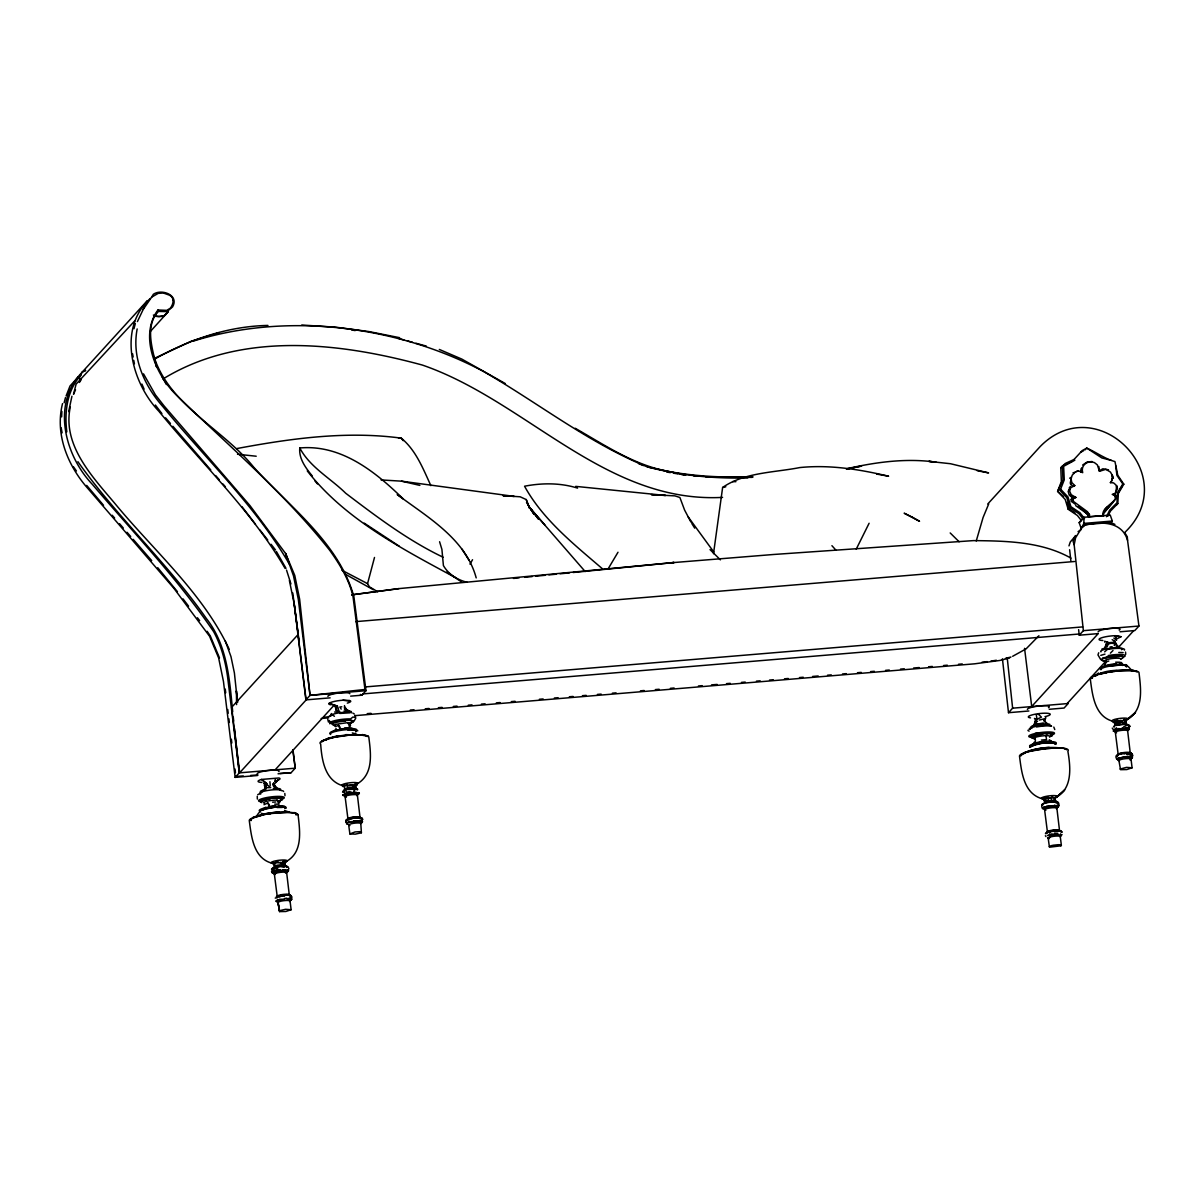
<?xml version="1.0" encoding="UTF-8"?>
<svg xmlns="http://www.w3.org/2000/svg" width="1204" height="1204" viewBox="0 0 1204 1204"><rect width="100%" height="100%" fill="white"/><g stroke="black" fill="none" stroke-linecap="round" stroke-linejoin="round"><path stroke-width="1.5" d="M476.197 577.905C465.647 538.745 427.345 517.103 397.215 494.513L403.084 498.802C375.392 471.697 341.078 444.216 299.781 447.978C298.682 458.784 305.936 468.206 312.408 476.152M362.193 820.195L362.208 818.931M1081.237 468.461L1081.117 472.284L1081.749 467.889M61.645 416.87L61.886 411.407M137.166 328.933C131.642 357.588 144.179 385.596 162.961 406.726C205.312 458.573 255.444 505.77 289.291 563.984L285.589 553.479L249.875 505.484L164 405.823L155.406 394.852L143.502 373.827M1114.317 645.51L1114.483 642.379L1108.237 644.05L1107.364 643.117L1105.859 643.974L1105.498 646.683M361.697 822.799L361.817 821.023L361.697 822.799L362.585 821.534M1076.316 471.456L1078.348 470.824L1082.712 472.69C1080.5 465.211 1087.588 459.973 1094.406 462.577L1097.326 464.864L1099.478 471.291L1105.874 469.319L1110.404 472.028L1112.406 475.52L1112.09 480.261L1110.374 482.623L1113.534 482.879L1115.897 484.911L1116.815 488.297M1115.416 493.143L1116.665 487.123M287.666 871.545L287.801 870.131L288.599 870.658L287.109 872.163M358.416 794.053L358.536 792.638L359.334 793.165L357.844 794.67M273.895 866.444L275.114 863.163L277.281 862.666L280.983 863.027L285.288 865.495M1073.968 459.522L1065.299 463.465L1060.784 467.739L1061.356 481.6L1057.624 491.337L1065.209 499.479L1068.204 509.292L1077.369 515.478L1081.478 520.685M1062.395 465.978L1062.951 479.854L1057.624 491.337L1063.508 496.56M713.505 553.705L722.626 487.469C744.373 472.299 774.292 472.585 799.772 467.573C829.646 464.518 859.596 469.349 888.612 476.227L876.632 474.075M62.533 403.611C54.752 434.298 67.83 465.873 88.088 488.734L173.948 588.38L209.556 636.239L218.631 657.911L223.462 681.494L235.156 777.378L257.536 775.511M287.545 871.846L287.801 870.131M358.28 794.339L358.536 792.638M1116.213 505.274L1117.809 503.528L1118.35 493.414L1123.814 484.189L1117.779 475.264L1114.964 461.583C1104.67 458.724 1096.392 452.343 1086.745 448.084L1082.261 450.552L1073.562 459.988M1051.724 735.81L1052.732 734.109L1050.776 735.554L1051.724 735.81L1052.732 734.109L1051.679 733.417L1034.973 733.552L1051.679 733.417L1052.1 735.599L1050.656 736.306M1029.977 746.57L1041.264 743.259L1053.44 742.748L1055.788 743.41L1055.908 744.388L1053.44 742.748L1046.743 742.687L1036.087 744.192L1029.751 747.097L1029.706 745.652A13.455 2.453 -7 0 1 1041.129 742.296L1046.667 741.724A13.455 2.453 -7 0 1 1055.953 743.455L1054.719 743.816L1049.271 739.738M137.406 321.603L143.246 309.353L151.659 297.147L158.221 293.37L163.383 293.023L169.613 295.236C175.001 297.975 173.301 304.446 170.291 308.209L166.784 310.346L157.935 310C138.881 335.735 155.707 374.745 176.22 394.927C228.474 445.615 284.52 493.113 329.821 550.439C339.814 564.45 349.04 579.41 352.983 596.356L364.962 689.471L365.986 690.69L361.862 695.205L350.665 696.138M344.494 705.589L344.525 707.922L347.038 711.143L345.247 707.215M1061.176 835.862L1060.423 833.936L1061.311 835.576M1071.936 498.531L1072.523 499.208L1071.409 499.088L1073.261 498.531L1071.018 499.66L1071.379 501.647L1072.523 499.208L1075.864 497.418L1071.244 494.724L1069.694 491.337L1070.251 488.011L1074.796 485.603L1071.831 482.563L1071.078 478.966L1072.192 475.219L1074.841 472.389L1078.348 470.824M1041.716 806.891L1042.047 805.205M1078.618 629.617L1079.251 635.2L1083.374 630.67L1074.164 544.765L1075.608 537.752L1082.2 527.111L1085.316 525.019C1101.058 521.272 1122.083 521.422 1127.546 540.295L1138.939 626.035L1134.815 630.55L1120.006 631.784M68.658 411.602L71.939 396.221M439.58 541.74L441.913 549.4L443.403 565.564C448.46 574.353 457.475 579.937 467.152 582.3M976.248 540.972L983.081 517.494L988.71 503.949M1068.61 490.615L1070.401 486.401M70.284 407.087C61.795 446.714 94.74 479.041 117.676 506.839C156.204 552.862 203.491 594.204 229.287 649.438M374.504 557.452L367.551 583.639L369.447 586.83L377.68 591.721M64.128 402.783L65.468 397.606M133.975 328.737L135.315 323.56M1020.796 756.022L1021.278 754.366C1034.642 747.594 1051.559 745.938 1066.112 748.858L1066.729 749.671M351.162 723.243L353.254 721.045L350.996 720.127L340.837 720.549A11.107 2.017 -7 0 0 331.401 723.303L331.205 723.754M143.246 309.353L144.856 304.01M1131.053 754.502L1130.752 752.906L1132.934 755.39M1044.124 800.239L1047.916 800.765L1048.744 798.026L1054.373 797.8L1055.622 798.312L1053.801 801.849M1104.249 666.263L1105.588 662.095L1108.794 661.026M1118.125 758.038L1122.474 757.993L1118.125 758.038L1119.931 758.58L1116.68 759.092L1115.927 757.15L1117.116 755.134L1117.809 755.585L1116.349 755.856L1117.447 756.037M1099.478 471.291L1098.785 466.46M1068.971 545.894L1070.266 542.026L1075.684 535.569L1074.013 538.655M1074.389 537.496L1073.095 541.379L1074.164 544.765M1098.695 652.779L1097.973 654.916L1100.772 659.672M1105.724 662.907L1104.866 665.361L1105.588 662.095M1107.063 647.045L1108.237 644.05L1106.912 641.973L1104.61 641.22L1104.73 642.153M1116.59 723.739L1115.762 722.249L1114.874 724.522L1119.84 723.077L1118.245 720.744L1114.633 721.798L1119.84 723.077M66.115 395.95L69.998 386.017L78.305 376.852M266.325 788.936L264.519 788.605L266.4 785.053L263.646 783.157L266.821 783.669L261.524 779.439A11.062 2.017 -7 0 0 261.885 782.419M1083.073 518.939L1078.98 513.732L1069.799 507.546L1066.819 497.719L1059.219 489.592L1060.589 489.17L1064.276 479.824L1063.629 466.339L1074.856 460.184M262.773 809.374L265.632 807.282M329.655 723.739L330.317 722.204L329.174 720.428M290.465 895.294L290.149 897.176L291.458 896.438L289.005 894.692L291.458 896.438L289.788 894.843M289.803 900.953L291.85 899.042M347.565 823.987L346.451 823.521L347.234 824.033M1020.887 755.299L1027.162 751.868L1035.831 749.866L1055.607 747.834A24.577 4.485 -7 0 1 1067.858 751.176C1070.522 766.602 1072.794 787.913 1056.66 797.018A8.022 1.46 -7 0 0 1053.62 795.573A8.022 1.46 -7 0 0 1043.462 797.018A8.022 1.46 -7 0 0 1042.965 798.974M1057.804 803.444L1058.226 802.436A8.413 1.535 -7 0 0 1048.172 802.481A8.413 1.535 -7 0 0 1041.972 805.07M1122.625 657.55L1123.482 656.616L1117.748 655.548L1121.225 655.698L1123.302 657.399L1121.391 658.814M1062.079 834.613L1060.634 835.666M1033.694 725.275L1035.244 721.632L1036.117 723.032L1035.019 720.729M1103.616 516.155L1102.864 514.62A6.426 6.186 42.4 0 1 1103.06 512.964C1103.616 506.071 1121.21 499.72 1113.971 494.227L1113.444 494.784L1116.68 496.59L1115.641 499.043L1103.662 513.416A5.599 5.388 42.4 0 0 1103.481 514.861L1103.541 515.733M1111.608 480.17L1112.782 477.476L1111.728 474.797M1119.916 663.72L1127.14 665.767L1126.643 666.896L1126.523 665.887L1124.19 665.255L1120.021 665.09L1109.335 666.203M1132.046 758.084L1132.603 756.819L1131.173 756.428L1132.046 758.084L1131.173 756.428M1046.517 724.206L1044.651 720.474L1045.87 717.719M1128.389 728.736L1129.849 726.283L1128.976 724.943L1126.297 724.447A8.413 1.535 -7 0 0 1116.499 725.455M75.536 389.825L73.504 394.325L76.108 384.121L135.014 320.58M145.955 303.393L147.099 300.895L82.323 371.991L79.479 376.837L79.946 380.855M1107.921 516.17L1110.329 511.113M1106.506 516.712L1109.636 510.21L1116.981 502.82L1117.478 492.812L1122.835 483.963L1116.951 475.414L1115.656 465.617M856.21 549.19L869.107 523.258M608.321 568.529L617.998 552.245M1057.774 807.402L1058.376 804.528L1059.219 805.085L1058.181 806.936M1128.509 729.91L1129.337 728.435L1128.073 730.241M469.981 564.149L472.54 559.725M1117.658 493.625L1122.218 485.934M271.487 871.32L275.4 868.445L280.983 871.034L274.617 871.229L272.149 872.358L273.203 873.276M151.659 297.147L153.344 294.303C161.622 288.403 179.592 295.161 172.518 306.96L166.95 311.625L158.145 311.415L154.022 315.945L153.405 314.981M1058.376 804.528L1057.895 807.116L1057.127 805.536L1049.482 805.852L1042.378 807.929L1043.537 809.163M1115.115 496.876L1115.912 495.581L1115.115 496.876L1116.68 496.59M1101.841 660.138L1101.434 659.325L1103.391 657.881L1119.569 656.391L1113.369 655.834L1103.391 657.881L1102.081 660.424L1106.145 661.673M1068.806 490.6L1070.838 487.394L1069.287 487.62M79.404 382.466L81.24 379.606M330.814 714.408L331.612 713.536M1104.956 647.225L1106.732 644.486M1112.27 728.104L1113.625 730.06L1116.559 727.818M274.407 783.985L278.184 779.906L275.415 781.712M1075.307 504.25L1072.358 502.098L1072.328 499.54M1103.541 512.874L1112.812 502.474M1057.338 807.734L1058.602 805.943M1047.676 723.83L1044.003 721L1044.545 718.773L1039.308 720.067M264.88 787.055L266.4 785.053L264.293 784.827L264.88 787.055L265.873 786.302M306.644 698.937L305.891 699.885L330.152 697.853M274.602 787.762L276.8 788.078L273.654 786.498L272.826 784.255L273.744 783.097L274.422 784.903M257.295 814.867L260.741 810.503L265.181 809.208M1079.175 522.671L1083.976 517.284L1083.856 523.424L1081.237 528.616L1079.175 522.671L1083.976 517.284L1110.238 515.086L1112.315 521.031L1111.141 522.446L1084.879 524.643L1082.456 527.292M150.259 331.582L168.139 311.806M81.104 375.181C66.897 389.885 64.369 412.34 66.822 431.845M1082.637 465.03L1087.122 462.005L1092.103 461.523M295.838 814.837L296.5 814.1L294.062 812.474M1127.727 752.681L1131.79 753.659L1126.342 752.741L1131.414 755.435L1132.257 754.502M235.156 777.378L239.28 772.863L295.236 768.182L292.993 749.866M364.962 689.471L310.03 695.37L305.891 699.885L294.212 604.002L289.366 580.403M275.204 769.762L334.095 705.243M257.716 794.715L261.78 792.428M262.487 790.998L263.691 789.673M282.338 799.336L282.218 798.147L272.39 797.755L261.313 800.314L260.47 801.247L261.855 802.662L260.817 801.969L261.659 801.066C268.326 799.215 275.731 795.408 282.338 799.336L278.952 801.232L280.547 800.419M333.764 725.38C327.383 722.249 345.006 721.693 347.52 719.977L353.254 721.045L351.282 722.49L352.892 722.265M278.049 773.796L291.112 772.697L295.236 768.182L292.753 749.746M263.992 804.708L267.83 802.963L269.395 804.784M284.927 863.253L284.806 862.35L284.881 864.698M987.762 503.979L1040.226 446.503C1097.13 388.501 1183.803 476.558 1124.521 532.71M1085.15 449.829L1086.745 448.084L1101.811 457.926L1111.337 460.41M1099.327 470.764L1102.849 468.777L1108.523 469.816M1068.204 509.292L1069.799 507.546M1088.491 517.088L1088.401 514.695L1075.608 505.59M1110.284 523.258L1112.315 521.031L1083.856 523.424L1084.879 524.643M1038.917 635.742L1026.094 648.866L1012.654 656.285M1002.435 658.814L1008.5 712.693L1012.624 708.178L1068.204 703.527L1064.08 708.042L1049.256 709.291M1098.123 633.725L1031.708 706.477L1024.559 648.339M1030.308 727.472L1032.415 725.771L1041.279 723.77L1049.873 724.296M1102.879 640.498A11.062 2.017 -7 0 1 1100.983 638.03A11.062 2.017 -7 0 1 1115.295 635.697L1120.984 636.75L1117.192 638.677M1042.694 734.139L1031.226 737.104L1033.243 738.443L1030.699 736.818L1034.161 734.876L1044.876 733.131L1046.968 733.868L1048.91 733.07L1052.281 734.515M1067.211 703.497L1106.055 660.951M1118.591 647.225L1133.626 630.745M1044.485 801.759L1043.898 799.29L1046.351 798.478M1061.191 832.355L1061.823 831.663L1059.234 830.263L1062.109 832.235M1105.076 509.352L1107.469 506.869M288.87 868.204L287.952 871.365L285.378 872.825M1109.983 511.595L1117.809 503.528M1110.404 653.14L1113.008 650.506M168.379 311.475L164.361 315.523L158.988 316.652L154.022 315.945M1031.738 737.51L1031.873 736.637L1030.699 736.818M280.427 800.735L282.323 798.989L281.51 800.239L282.218 798.147L280.261 797.62L281.315 798.643M1104.655 651.861L1107.349 649.438A13.033 2.378 -7 0 1 1124.34 650.13M1127.877 719.179C1143.981 709.442 1140.835 688.432 1139.014 672.69A24.577 4.485 -7 0 0 1114.091 671.23A24.577 4.485 -7 0 0 1090.237 678.68C1092.374 694.241 1094.255 715.823 1112.3 721.091M1057.127 796.672L1064.697 789.929L1056.66 797.018M355.014 789.854L353.449 791.239L358.22 793.797M1060.784 467.739L1063.704 465.211L1072.373 461.267M357.648 783.608C373.812 773.736 370.802 752.921 368.8 737.119A24.577 4.485 -7 0 0 341.304 736.005A24.577 4.485 -7 0 0 320.655 743.967C321.784 759.619 324.704 779.906 342.071 785.52M1069.724 478.274L1070.702 477.446L1070.898 483.587M1113.444 494.784L1115.927 492.571L1117.432 488.583L1116.845 485.603M286.913 861.101C303.212 851.604 299.811 830.278 298.05 814.611L295.717 813.061C281.42 810.683 266.49 812.444 252.93 817.411M1032.535 726.193L1034.883 724.417L1043.567 723.002M326.179 739.858L328.451 738.202L337.873 735.749M357.859 794.249L359.334 793.165L357.137 794.67M347.008 819.262L348.558 819.171A6.095 1.114 -7 0 1 348.392 818.269M1095.279 676.272C1104.128 669.65 1116.379 670.598 1126.899 669.755M1033.905 742.552L1035.425 741.438L1035.184 737.405M1117.237 754.833L1118.787 754.742L1116.349 755.856M1127.35 730.572L1129.427 729.067L1128.088 729.82M277.387 902.232L275.716 901.013L277.973 900.833M150.304 298.472C117.224 328.06 131.311 382.27 158.838 411.241C201.249 463.073 251.23 510.361 285.167 568.499M321.995 741.062L328.602 738.202L355.195 734.229M1078.077 531.626L1081.192 529.549M1032.957 736.141L1031.542 735.885L1038.074 733.973L1040.437 734.41M1125.89 666.549L1126.523 665.887M1048.744 798.026L1043.898 799.29L1045.855 801.232M155.135 358.852L158.221 357.076C192.143 338.565 229.061 326.239 267.965 325.426M1102.819 660.725L1105.528 661.071L1104.61 660.65A8.293 1.505 -7 0 1 1114.242 658.302A8.293 1.505 -7 0 1 1120.789 659.295M349.235 726.283L350.514 725.576L349.897 724.748M348.739 793.963L342.884 794.866L345.638 795.979M290.585 898.094L291.955 897.326L290.826 895.58L286.748 894.602L290.826 895.58M291.714 899.358L289.306 900.457M290.044 901.028L291.127 909.727L285.83 911.488L279.584 911.594L278.094 902.729L279.584 911.594M1125.334 724.086L1126.267 723.574L1125.785 720.428L1118.245 720.744M1131.023 759.092L1132.091 767.791L1126.809 769.567L1120.548 769.672L1118.907 760.582M1080.665 452.313L1083.66 450.657M321.709 742.025A23.267 4.244 -7 0 1 325.426 739.948L328.602 738.202M251.26 820.541L250.567 820.451A23.267 4.244 -7 0 1 254.676 817.441C265.422 813.031 277.913 812.595 289.577 812.294L266.009 813.814L270.569 813.498A24.577 4.485 -7 0 0 249.273 820.601C251.395 836.178 253.291 857.745 271.321 863.012M1071.409 499.088L1075.864 497.418L1071.319 496.304L1069.739 494.603M154.398 358.356L191.301 341.199L219.324 332.59M82.323 371.991L85.604 370.305M163.052 378.944C240.785 331.266 338.444 342.207 422.378 365.068C526.193 400.781 605.145 503.618 722.566 497.387M165.415 315.042L162.57 316.471L153.766 316.276M1094.857 675.835L1097.897 674.375L1095.7 674.812A28.715 7.45 8.9 0 0 1091.622 677.807L1092.434 678.349M1035.244 721.632L1037.487 721.542L1034.492 718.427L1037.05 719.239L1041.43 717.163L1037.878 713.746M1125.65 664.563L1124.19 665.255L1122.294 664.141A13.455 2.453 -7 0 0 1105.483 666.053A13.455 2.453 -7 0 0 1101.494 669.544M348.558 819.171L346.12 820.285L348.167 818.63L359.499 817.832A6.095 1.114 -7 0 0 356.881 816.718A6.095 1.114 -7 0 0 349.01 817.998M361.155 822.588L361.968 822.227M273.293 863.99L275.114 863.163L273.895 864.668L273.293 863.99L274.437 864.758M1115.762 722.249L1114.754 722.701L1115.325 725.124M279.087 897.191L282.383 895.731L284.234 896.363M1123.678 726.81L1126.763 725.44M1102.638 672.78L1095.7 674.812L1116.439 670.538M359.876 818.66L362.133 818.314L362.855 819.472M1127.14 665.767L1126.583 664.939M85.529 370.621L82.609 371.81C51.17 402.994 64.61 455.127 92.211 484.219C133.539 532.635 177.816 578.958 213.68 631.724C221.325 645.75 225.389 661.237 227.601 676.979L239.28 772.863L234.479 728.45M1110.374 482.623L1111.759 482.082M360.794 823.521L361.396 832.747L355.3 834.146L349.897 833.936L348.678 825.011M1101.841 649.106L1105.979 647.722M1028.953 729.188L1032.009 727.999M1120.081 769.04L1126.538 767.369L1132.091 767.791M275.234 898.109L277.612 897.657M1047.059 833.078L1045.463 833.68L1046.366 832.626L1046.712 833.529M325.426 739.948L336.744 736.321L346.21 734.967M355.662 730.978A13.455 2.453 -7 0 0 352.065 728.571L347.188 728.661A13.455 2.453 -7 0 0 338.926 729.669L334.185 730.768A13.455 2.453 -7 0 0 329.986 733.131L330.618 734.485M334.381 705.649L336.006 707.997L337.948 707.35L338.67 710.495L336.112 710.179L335.54 707.666M335.359 726.524L338.565 725.455L340.145 727.276M261.659 801.066L265.994 799.622M347.896 822.467L358.401 820.767L360.944 820.872L361.14 822.046L358.401 820.767L361.14 822.046M273.218 863.042L274.226 862.711M1114.197 721.106L1115.19 720.775M1114.994 724.567L1115.927 724.251M1119.931 758.58L1116.815 758.761M1047.375 835.531L1053.199 835.245L1049.467 833.86M1050.129 837.367L1047.6 837.803M192.986 341.214C286.642 311.685 396.989 325.577 483.316 371.344C538.173 402.873 588.545 442.921 647.421 466.926C680.17 475.49 713.987 478.831 747.819 477.913M1042.453 808.561L1045.629 807.613M254.676 817.441L261.674 815.394M1100.787 655.367L1104.971 654.133M273.82 873.788L275.565 873.713M348.423 787.687L344.645 788.951L344.525 787.13A6.14 1.114 -7 0 1 346.872 785.399L354.894 784.737L355.978 785.038L356.143 787.762L350.545 784.812L349.416 785.776L352.817 785.49L355.872 787.627L348.423 787.687L346.872 785.399M349.145 818.299L353.133 818.223L348.392 820.074M278.395 895.791L282.383 895.731L276.273 896.769L277.808 896.664M1045.192 801.744L1046.336 801.458M1009.614 657.926L999.771 660.469L974.593 663.825L354.894 715.658M1005.475 658.362L1010.954 657.023M1106.822 657.354L1113.369 655.834L1115.641 656.451M334.185 730.768L338.926 729.669M1098.801 674.466L1107.003 672.569M722.626 487.469L725.816 486.762M846.201 468.868C875.489 462.155 906.085 457.896 936.035 462.185L928.841 461.358L950.453 463.721L988.604 472.901L977.181 470.719M1073.035 472.781L1074.841 472.389M1031.542 735.885L1036.223 735.177M346.18 784.888L347.565 784.602M346.842 788.394L348.152 788.123M275.445 862.395L278.32 861.868M276.107 865.887L277.402 865.616M1116.409 720.459L1117.794 720.173M281.51 899.915L277.146 899.96L284.475 899.493L279.584 899.253M846.924 468.973L861.582 466.068L847.119 468.913M344.419 795.212L342.974 795.498L343.983 795.543M273.684 872.719L272.224 872.99L273.248 873.035M346.331 792.247L349.792 791.615L353.223 793.406L346.737 793.376L350.213 793.722M236.737 448.58C290.841 438.467 346.255 430.716 401.263 438.151C415.997 450.281 423.086 468.792 430.881 485.663M339.784 711.413L334.577 712.031M346.737 793.376L351.718 792.578L356.926 793.436L356.459 792.382L357.708 793.586M273.805 807.342L261.87 809.795L259.748 810.984L259.868 812.008L260.546 810.412L265.858 808.636L273.805 807.342A13.289 2.363 -6.7 0 1 285.905 808.305M353.72 822.181L348.994 822.106L353.72 822.181L351.854 821.444M1122.083 757.015L1130.014 756.338L1130.586 757.482L1123.723 756.744L1128.314 757.391M1047.059 797.68L1048.549 797.439M1053.199 835.245L1048.473 835.17M990.907 661.086L996.355 660.259M1117.854 760.1L1119.494 759.859L1117.447 759.604M1108.598 672.344L1114.949 671.441M347.851 789.553L357.257 788.966M1042.754 723.619L1034.883 724.417M1051.348 834.507L1057.88 833.83L1058.813 834.899L1051.348 834.507L1056.179 834.944M398.976 588.606L351.673 594.851L398.976 588.606L674.059 562.524L669.996 562.855L773.57 554.487L973.434 540.611C1006.318 540.942 1041.595 541.544 1070.973 558.129M1110.013 646.984L1112.165 646.714M275.325 805.702L269.169 806.454L267.83 802.963M1118.651 722.475L1122.038 722.069L1126.267 723.574M1047.916 800.765L1054.433 800.344M333.478 723.077L331.401 723.303L332.394 723.559M341.816 706.793L339.829 707.004L341.199 709.126M339.754 713.445L349.837 712.813M278.952 811.797L263.51 813.994L261.388 813.287M1041.129 742.296L1046.667 741.724M982.103 662.155L987.28 661.628M513.476 578.432L519.105 577.875M524.658 577.318L532.168 576.581M535.84 576.204L545.231 575.286M548.889 574.91L556.444 574.173M560.056 573.796L569.507 572.878M573.104 572.502L674.059 562.524M346.15 794.55L342.884 794.866L345.157 794.881M1113.971 494.227L1112.195 494.377L1115.611 495.311M1102.939 515.583L1090.102 516.651L1087.498 511.745L1073.953 501.797L1072.463 499.509M355.677 621.64L1074.6 561.5M365.58 686.897L1082.637 626.908M310.03 695.37L299.63 599.14L294.754 575.407L285.589 553.479L293.505 575.888L298.336 599.472L310.03 695.37L365.986 690.69L353.856 596.386C338.565 542.447 289.667 506.914 253.728 467.212C223.146 429.06 169.267 405.432 153.886 356.339L156.58 366.949C152.667 349.476 144.51 326.811 158.145 311.415L157.935 310M1083.374 630.67L1138.939 626.035M362.6 693.94L1079.657 633.966M1079.251 635.2L1097.777 633.65M324.207 717.223L327.955 716.922M367.25 713.641L370.982 713.325M410.278 710.044L414.026 709.728M425.253 708.795L429 708.479M438.346 707.696L442.094 707.38M453.321 706.447L457.053 706.131M468.281 705.198L472.028 704.882M481.389 704.099L485.122 703.798M496.349 702.85L500.096 702.549M511.324 701.601L515.071 701.285M539.392 699.268L543.139 698.952M554.367 698.004L558.099 697.703M569.326 696.755L573.074 696.454M582.42 695.671L586.167 695.355M597.395 694.422L601.142 694.106M612.369 693.173L616.102 692.857M640.438 690.825L644.17 690.509M655.397 689.576L659.145 689.26M670.372 688.327L674.12 688.011M698.44 685.979L702.173 685.663M711.534 684.88L717.148 684.414M726.509 683.631L730.241 683.33M741.468 682.382L745.216 682.081M756.443 681.133L760.191 680.832M769.537 680.049L773.284 679.733M784.511 678.8L788.259 678.484M799.486 677.551L803.219 677.235M812.58 676.452L818.193 675.986M827.539 675.203L831.287 674.887M842.514 673.954L846.261 673.638M857.489 672.705L861.221 672.389M870.582 671.606L874.33 671.29M885.557 670.357L889.289 670.041M900.517 669.108L904.264 668.792M913.625 668.009L919.239 667.543M928.585 666.76L932.332 666.444M943.56 665.511L947.292 665.195M958.519 664.262L962.267 663.946M321.197 718.487L328.677 717.855M1008.5 712.693L1028.878 710.992M1041.37 740.069L1046.562 739.632L1045.915 735.674M1050.46 800.78L1051.875 800.66M1054.117 830.354L1058.993 830.895L1052.627 830.534L1054.328 831.091L1046.502 832.34L1048.037 832.235A6.095 1.114 -7 0 1 1053.319 830.007A6.095 1.114 -7 0 1 1059.038 830.88M284.445 898.455L291.639 898.756M261.313 800.314L270.208 798.839M235.909 776.429L243.268 775.933M250.628 775.436L257.987 774.94M280.065 773.45L291.112 772.697M1110.058 642.575L1113.805 642.334L1112.225 643.478L1106.912 641.973M272.616 802.18L275.776 801.984M279.795 862.305L284.821 863.328M1054.463 831.934L1057.88 831.708M284.927 808.471A13.455 2.453 -7 0 0 284.686 806.499L281.315 806.078A13.455 2.453 -7 0 0 264.504 807.974A13.455 2.453 -7 0 0 260.515 811.466M1103.391 657.881L1106.958 657.685M344.043 710.977L350.379 711.233A10.354 1.881 -7 0 1 351.192 712.301M345.759 734.636L361.275 735.042M1122.61 723.168L1123.934 723.107M276.754 798.297L272.39 797.755M358.085 821.82L353.494 821.173L358.085 821.82L356.851 820.827M1051.574 797.123L1052.988 797.063M1048.217 807.026L1043.702 807.177L1046.848 807.312M398.539 438.211L401.263 438.151L403.205 440.664M331.055 704.807A11.062 2.017 -7 0 1 330.769 702.444A11.062 2.017 -7 0 1 342.944 700.216L350.77 701.195A11.062 2.017 -7 0 1 347.309 703.121M350.078 724.101A8.293 1.505 -7 0 0 347.851 722.611L335.705 724.341A8.293 1.505 -7 0 0 335.028 725.937M347.188 728.661L352.065 728.571M1126.974 754.291L1130.104 754.231L1131.414 755.435M277.025 807.523L282.383 807.432M285.137 870.853L282.684 869.92L285.709 869.875L287.47 871.29M265.377 787.672L270.689 787.597L267.198 784.842M753.117 476.934C723.92 477.657 694.558 476.543 665.827 470.914C632.642 464.157 604.152 444.758 575.181 428.248M1115.476 731.701L1113.203 731.054L1114.106 730.783A7.39 1.355 -7 0 1 1116.289 729.79L1117.583 729.805L1115.581 729.308L1120.442 729.293M1088.296 516.2L1088.807 515.643L1089.003 516.712M281.315 806.078L284.686 806.499M705.995 477.04L752.139 477.386M1116.258 646.458L1119.494 646.593M1115.656 662.2L1120.006 662.245M1123.738 719.571L1125.003 719.571M353.705 787.536L355.872 787.627M1042.378 807.929L1044.636 807.944M274.693 804.137L279.042 804.167L277.101 800.118A8.293 1.505 -7 0 0 263.646 802.586L264.278 803.444M282.97 865.044L284.144 865.044M274.407 872.388L272.149 872.358L276.619 871.741L272.917 870.537M1111.638 671.125L1134.048 670.643L1125.424 669.8M381.081 479.929L401.549 481.164L514.213 496.409L503.046 495.717L520.143 496.785L526.208 499.555L529.534 508.238L526.208 499.555M237.504 454.239L256.211 456.226M732.634 481.585L735.915 481.675M1051.212 806.59L1046.216 806.439L1049.692 806.785M1118.787 652.448L1123.151 652.613M1127.155 729.007L1125.258 727.938L1127.877 728.044L1128.645 729.624M342.944 700.216L349.717 700.487M344.224 794.113L347.354 794.234M301.752 325.02L335.75 327.187L368.785 331.536L399.668 337.692M1115.581 729.308L1118.967 729.534M277.989 871.455L274.617 871.229L279.253 870.281L283.888 870.838M1123.452 728.977L1118.531 728.631L1121.962 729.097M340.837 720.549L345.413 720.88M1125.123 723.122L1126.101 723.198M1131.79 753.659L1123.377 753.042L1130.104 754.231M1054.373 800.615L1056.435 801.142M1043.642 800.178L1044.696 800.254M1056.013 802.933L1058.858 803.459L1058.226 802.436M354.774 784L355.812 784.09M272.826 784.255L276.8 788.078L273.519 784.316M358.717 817.125L362.133 818.314L354.638 817.29L359.499 817.832M289.607 899.403L286.1 898.319M693.624 475.881L697.161 476.212M288.764 895.324L283.903 894.783L288.764 895.324A6.095 1.114 -7 0 0 283.723 894.361A6.095 1.114 -7 0 0 277.341 896.483M575.693 486.371L665.526 495.461L651.424 494.648L674.947 495.882L679.884 497.493L684.609 510.09L690.9 522.024M278.952 805.642L281.45 805.958M285.318 866.368L287.425 866.639A8.413 1.535 -7 0 1 288.223 867.166M346.15 790.938L343.742 790.622L342.568 792.142L344.856 792.638M1074.796 485.603L1072.328 485.904L1070.386 483.737L1070.356 481.886M666.73 472.043L670.342 472.645M673.954 473.247L677.566 473.849M681.193 474.451L684.805 475.053M362.78 735.358L368.153 736.261L362.344 734.515M351.538 329.941L355.165 330.603M1113.881 638.09L1116.018 639.821L1115.295 635.697L1120.984 636.75M1055.306 797.153L1056.104 797.304M354.427 717.328L352.922 717.042L350.514 718.923A12.928 2.348 -7 0 0 330.317 722.204M352.065 729.549L356.309 730.331L355.632 731.912L356.655 730.783L353.961 729.684M344.946 790.471L343.727 790.14M294.544 813.317L284.595 811.887L288.524 811.932L284.52 810.458M348.904 824.875L348.106 824.198M401.549 481.164L419.865 485.393M1126.116 728.932L1121.947 728.134L1124.852 728.917M1052.717 806.469L1049.482 805.852L1055.366 806.424L1054.508 805.431L1057.202 806.65M282.488 870.898L275.4 868.445M1054.674 834.026L1058.813 834.899M284.264 867.347L280.562 866.564A8.413 1.535 -7 0 0 272.54 868.31A8.413 1.535 -7 0 0 273.218 869.905M647.421 466.926L685.828 475.144M1122.835 483.963L1123.814 484.189M1136.606 671.185L1129.502 669.996L1133.009 670.929M577.574 488.117C560.432 482.759 542.071 482.849 524.553 486.22C542.703 519.421 573.796 544.193 602.196 568.589M351.718 792.578L354.638 793.346M335.765 708.569L336.608 708.795M345.924 821.88L347.459 822.302M398.765 338.52L403.927 339.949M407.358 340.882L412.536 342.312M415.967 343.26L426.306 346.09M352.29 732.935L356.67 734.184M282.684 869.92L286.176 870.943M1127.079 756.398L1130.586 757.482M329.008 703.437L337.572 706.176L330.799 703.934M348.904 710.736L344.404 709.005L348.197 710.751L344.525 707.922M638.481 463.57L643.387 465.557M1128.028 725.53L1129.849 726.283L1126.297 724.447M290.886 899.749L289.05 898.274L291.082 900.005M291.127 909.727L285.559 909.291L279.463 910.706L277.943 902.518M1111.352 522.852L1114.919 524.372M439.325 349.446L461.824 359.093L505.349 383.579M1125.258 727.938L1127.937 729.157M276.785 797.484L278.591 798.312M367.551 583.639L341.966 570.275M443.102 557.226C407.93 540.415 376.641 516.727 345.714 493.249C330.588 478.304 309.91 467.272 299.781 447.978M455.323 577.559C402.106 548.783 345.112 519.421 307.261 470.884M1041.55 798.583C1023.581 793.045 1021.549 771.884 1019.502 756.172A24.577 4.485 -7 0 1 1027.162 751.868L1024.95 752.304L1045.9 748.436L1040.903 748.617L1054.99 748.12A23.267 4.244 -7 0 1 1058.963 748.166M373.375 589.749L345.021 574.067M1085.556 512.483L1089.605 514.65L1086.068 511.926M360.432 694.437L361.862 695.205M1073.125 498.155L1069.227 495.16L1068.099 491.187M1054.508 805.431L1056.405 806.499M346.03 710.887L348.332 712.196A10.911 1.987 -7 0 0 335.645 713.52A10.911 1.987 -7 0 0 330.724 716.275M1112.165 639.67L1114.723 641.16L1115.626 643.734L1114.483 642.379M461.252 581.743L446.834 572.02M298.05 814.611L295.883 813.287L296.756 814.777M1115.431 644.637L1117.779 646.142M364.18 523.108L399.292 546.225M1123.302 657.399L1121.225 655.698M1043.748 719.887L1044.651 720.474M353.088 713.219L354.337 714.032M1068.896 508.871L1074.886 512.889M280.983 863.027L283.376 864.713A5.839 1.069 -7 0 0 274.828 865.932M334.426 716.29L332.53 714.935A13.033 2.378 -7 0 0 328.466 717.208M1078.257 506.402L1084.157 510.722L1088.867 516.2M1054.087 799.591L1055.517 801.066M266.821 783.669L261.524 779.439L278.967 777.98A11.062 2.017 -7 0 1 274.753 781.095M710.014 549.596L720.413 559.86M277.101 800.118L279.704 802.466L279.177 800.374A8.293 1.505 -7 0 1 278.5 801.969M950.197 532.951L959.121 541.77M285.709 869.875L286.973 871.079M282.233 862.154L284.836 864.893M1060.589 489.17L1067.978 496.951L1070.913 506.673L1079.898 512.693L1084.533 518.548M1128.058 666.384L1131.038 669.559M831.919 545.683L835.757 549.957M538.308 518.909L529.715 507.682L545.051 525.2M529.715 507.682L585.204 571.569M103.544 505.304L86.673 485.408M112.183 515.237L114.651 518.066M119.587 523.74L123.29 527.999M127.007 532.258L130.709 536.502M133.177 539.347L151.689 560.612M161.908 413.604L155.361 405.026M165.565 417.833L170.456 423.462M172.894 426.276L210.745 469.921M215.636 475.55L219.294 479.764M222.966 483.993L225.404 486.807M314.966 480.983L317.51 483.948M157.724 567.701L177.455 591.691M1117.658 646.413L1114.723 641.16M361.11 818.75L362.118 820.029M259.959 530.031L267.755 540.009M271.081 544.283L275.535 549.987M242.004 506.749L255.474 524.207M183.038 598.9L188.576 606.154M197.426 617.742L199.638 620.647M1120.774 720.383L1122.233 722.821L1125.183 722.851L1124.25 720.233M538.323 518.894L529.76 507.606L533.899 514.153L526.524 502.324M1131.248 753.117L1131.941 754.863M366.633 735.794L367.235 736.607M713.776 551.974L688.206 516.952M77.884 461.674C116.954 516.892 167.461 563.096 206.396 618.57C227.255 644.877 229.618 679.703 232.688 711.805M73.339 466.64L76.424 470.975M207.133 631.302L210.294 635.953L219.474 657.866M1045.373 835.726L1045.945 836.584M461.99 549.114L468.898 559.935M691.848 523.559L694.723 528.15M1125.108 533.267L1127.305 536.849L1127.546 540.295M1053.816 727.096L1054.779 729.564M276.408 551.522L285.98 568.333M161.848 376.295L166.393 384.573M1098.274 672.946L1098.68 673.773M347.851 722.611L349.777 726.674M1127.877 728.044L1128.449 729.368M141.891 384.061L144.089 389.148M1055.472 800.63L1054.373 797.8L1055.11 800.269M338.565 725.455L339.919 728.962L349.521 728.42L344.013 728.375A10.023 1.821 -7 0 1 353.148 729.082M225.178 640.678L230.972 656.616L234.404 672.991L237.504 702.158M1112.406 475.52L1113.354 478.289M273.744 783.097L274.708 786.046M286.522 570.064L290.947 583.955M335.931 728.375L336.383 729.774A10.023 1.821 -7 0 0 333.418 731.129M1066.94 502.399L1068.415 507.245M1115.295 635.697L1116.605 640.227M327.744 719.345L328.466 722.084M355.165 715.447L355.737 718.201L353.976 721.226A12.928 2.348 -7 0 1 350.936 722.4M1088.928 516.08L1089.078 516.937M132.545 353.66L133.162 357.031M133.779 360.402L134.396 363.789M61.178 427.781L62.111 432.853M1036.298 714.98L1037.05 719.239M345.849 821.233L346.045 822.317M1125.785 720.428L1126.207 723.137M173 299.164L173.15 300.142M275.144 778.657L275.641 782.149M1048.172 838.074L1049.331 846.532M270.238 785.49L269.907 781.697M294.212 604.002L299.089 641.22M292.768 592.955L297.9 632.025M1115.34 732.273L1118.155 754.351A6.095 1.114 -7 0 1 1124.702 752.44A6.095 1.114 -7 0 1 1130.135 753.117M1044.605 809.765L1047.405 831.844M345.112 796.702L347.926 818.78M274.377 874.194L277.191 896.273M1122.429 664.021L1122.61 665.496M1060.273 836.599L1061.356 845.298M361.396 832.747L359.755 831.648L355.029 831.949L349.897 833.936M225.253 689.049L225.705 692.767M227.752 709.502L228.203 713.219M228.88 718.788L229.332 722.505M231.379 739.241L231.83 742.958M235.006 768.995L235.457 772.712M1127.636 730.768L1130.24 752.861M1056.886 808.26L1059.505 830.369M357.407 795.197L360.011 817.29M286.657 872.689L289.276 894.798M1069.619 549.731L1070.883 560.883M233.29 717.343L233.681 721.045M1007.221 657.745L1012.624 708.178M237.549 702.338L236.405 690.855L236.586 704.596M1125.529 652.071L1125.725 654.329M284.791 793.421L285.002 795.693M1051.273 797.77L1051.498 800.314M336.006 707.997L336.112 710.179M257.25 796.28L257.355 799.095M1029.706 745.652L1029.751 747.097M354.894 784.737L354.954 787.281M257.159 773.886A11.062 2.017 -7 0 1 269.034 770.409A11.062 2.017 -7 0 1 278.907 771.644M1033.965 737.601A12.928 2.348 -7 0 1 1031.256 734.621A12.928 2.348 -7 0 1 1049.06 731.972A12.928 2.348 -7 0 1 1052.176 734.891M1045.855 810.277A6.186 1.129 -7 0 1 1049.963 807.974A6.186 1.129 -7 0 1 1056.42 808.772M274.963 874.586A6.186 1.129 -7 0 1 280.382 872.328A6.186 1.129 -7 0 1 286.191 873.216M1115.506 732.483A6.186 1.129 -7 0 1 1121.345 730.392A6.186 1.129 -7 0 1 1127.531 731.009M1116.59 732.784A6.186 1.129 -7 0 1 1115.927 732.664M346.376 797.214A6.186 1.129 -7 0 1 346.737 795.709A6.186 1.129 -7 0 1 354.578 794.595A6.186 1.129 -7 0 1 356.926 795.709M1034.507 739.015A8.293 1.505 -7 0 1 1041.776 735.975A8.293 1.505 -7 0 1 1049.557 737.164M1108.131 655.548A12.928 2.348 -7 0 1 1121.707 654.555A12.928 2.348 -7 0 1 1124.205 656.797M1120.939 662.411A8.624 1.565 -7 0 1 1121.752 662.968M1098.123 631.965A11.062 2.017 -7 0 1 1111.141 628.383A11.062 2.017 -7 0 1 1119.223 630.189M327.894 696.394A11.062 2.017 -7 0 1 338.625 693.037A11.062 2.017 -7 0 1 349.837 693.7M278.515 902.895A6.095 1.114 -7 0 1 283.858 900.667A6.095 1.114 -7 0 1 289.577 901.54M1100.501 669.605A13.289 2.423 -7 0 1 1113.414 665.586A13.289 2.423 -7 0 1 1126.884 666.384M1027.373 709.457A11.062 2.017 -7 0 1 1040.391 705.875A11.062 2.017 -7 0 1 1048.473 707.696M1030.534 717.87A11.062 2.017 -7 0 1 1032.927 714.694A11.062 2.017 -7 0 1 1048.443 713.4A11.062 2.017 -7 0 1 1044.967 716.666M1119.073 760.793A6.095 1.114 -7 0 1 1126.086 758.61A6.095 1.114 -7 0 1 1129.939 759.89M1103.737 667.452A10.023 1.821 -7 0 1 1116.289 663.78M349.912 825.523A6.095 1.114 -7 0 1 353.344 823.34A6.095 1.114 -7 0 1 360.688 823.777M1029.179 731.099A13.033 2.378 -7 0 1 1027.945 730.271M1036.614 726.945A13.033 2.378 -7 0 1 1051.167 726.027M259.808 801.608A12.928 2.348 -7 0 1 271.111 796.882A12.928 2.348 -7 0 1 283.241 798.734M1049.406 838.586A6.095 1.114 -7 0 1 1052.823 836.419A6.095 1.114 -7 0 1 1060.167 836.84M272.736 863.403A8.022 1.46 -7 0 1 273.624 861.327A8.022 1.46 -7 0 1 284.279 860.017A8.022 1.46 -7 0 1 285.634 861.823M343.486 785.911A8.022 1.46 -7 0 1 343.968 783.954A8.022 1.46 -7 0 1 354.126 782.51A8.022 1.46 -7 0 1 357.167 783.954M356.369 784.316A8.022 1.46 -7 0 1 355.285 784.692M1112.842 721.316A8.022 1.46 -7 0 1 1120.713 718.291A8.022 1.46 -7 0 1 1126.598 719.887M1026.019 752.139A19.279 3.507 -7 0 1 1049.181 747.368M1030.203 729.338A10.911 1.987 -7 0 1 1039.383 725.801A10.911 1.987 -7 0 1 1051.574 726.298M349.882 712.317A10.911 1.987 -7 0 1 351.809 712.843M1033.002 744.945A10.023 1.821 -7 0 1 1039.398 742.025A10.023 1.821 -7 0 1 1051.679 741.513M1030.744 747.037A13.455 2.453 -7 0 1 1029.826 746.661M260.726 794.068A10.911 1.987 -7 0 1 259.974 793.767M259.883 792.939A10.911 1.987 -7 0 1 271.412 789.959A10.911 1.987 -7 0 1 281.36 790.727M330.272 734.034A13.289 2.423 -7 0 1 339.077 730.632A13.289 2.423 -7 0 1 353.961 729.684M282.353 790.712A13.033 2.378 -7 0 1 283.587 791.54M1064.772 748.888A23.267 4.244 -7 0 1 1066.368 749.535M1121.481 649.708A10.911 1.987 -7 0 0 1122.038 648.414L1114.603 647.842A10.911 1.987 -7 0 0 1100.953 651.846M1091.546 678.529A23.267 4.244 -7 0 1 1093.322 676.573M1135.522 671.396A23.267 4.244 -7 0 1 1137.118 672.043M347.775 730.03A14.794 2.694 -7 0 1 357.829 730.813M282.759 861.492A7.375 1.339 -7 0 1 286.371 861.944M260.245 791.479A10.354 1.881 -7 0 1 265.015 789.643M273.308 788.469A10.354 1.881 -7 0 1 279.825 790.245M1126.237 721.226A7.375 1.339 -7 0 1 1125.243 721.557M1114.392 722.686A7.375 1.339 -7 0 1 1112.887 722.069M1042.709 798.944A7.375 1.339 -7 0 1 1045.674 797.966M1114.257 727.111A7.269 1.324 -7 0 1 1120.623 724.447A7.269 1.324 -7 0 1 1127.441 725.5M356.61 784.24A7.375 1.339 -7 0 1 356.745 785.324M342.658 786.498A7.375 1.339 -7 0 1 344.961 785.204M1043.507 804.603A7.269 1.324 -7 0 1 1044.109 803.203L1046.291 802.571A7.269 1.324 -7 0 1 1053.515 801.683A7.269 1.324 -7 0 1 1057.247 802.376M357.212 789.929A7.269 1.324 -7 0 0 351.147 788.801L348.167 789.222A7.269 1.324 -7 0 0 343.531 791.344M286.462 867.422A7.269 1.324 -7 0 0 286.341 866.353L284.475 865.811L287.425 866.639L284.52 866.127A7.269 1.324 -7 0 0 276.062 867A7.269 1.324 -7 0 0 272.781 868.836M298.065 634.568L231.65 707.32L239.686 772.727L306.102 699.976L298.065 634.568M1135.432 712.437L1127.395 719.525L1135.432 712.437M347.083 819.804L346.12 820.285L347.083 819.804M1119.374 753.87L1118.396 754.186L1121.692 754.065L1119.374 753.87M1048.624 831.362L1047.646 831.693L1050.941 831.573L1048.624 831.362M1060.89 845.81L1049.813 847.164A6.11 1.114 -7 0 1 1053.289 845.223L1058.196 844.711A6.11 1.114 -7 0 1 1060.89 845.81M1121.917 753.283L1120.563 753.553L1125.063 753.584L1121.917 753.283M1051.167 830.775L1049.813 831.061L1054.328 831.091L1051.167 830.775M353.148 817.471L351.688 817.712L356.519 817.877L353.148 817.471M282.398 894.963L280.938 895.204L285.769 895.37L282.398 894.963M1058.211 830.188L1056.977 830.173L1061.04 831.151L1058.211 830.188M912.271 517.163L904.159 513.19L919.555 521.302L912.271 517.163"/></g></svg>
